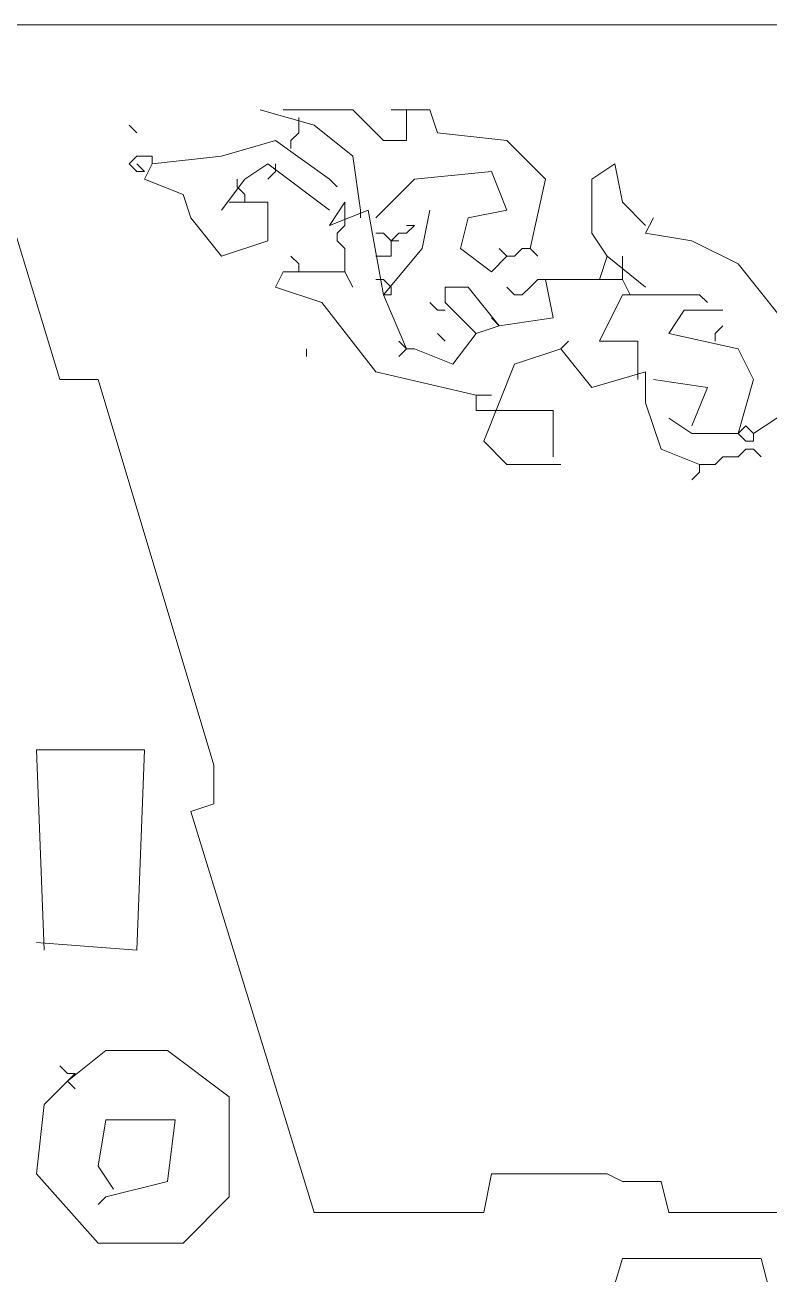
# Model space of a CAD drawing. Header units: millimetres. Extents: x -91 to 120, y -182 to 176.
# Drawn here: x -39.9 to -6.2, y 118.7 to 175.2 of the extents above; entities that cross this region are included whole.
import ezdxf

# ---------------------------------------------------------------- set-up
doc = ezdxf.new("R2010")
doc.units = ezdxf.units.MM
doc.header["$MEASUREMENT"] = 0
doc.layers.add('Katman 1', color=7, linetype='Continuous')

msp = doc.modelspace()

# ---------------------------------------------------------------- linework, layer by layer
at = {"layer": 'Katman 1', "lineweight": 9}
for points, knots in [([(18.1906, 125.6844), (18.1906, 125.6844), (17.4929, 126.7309), (17.4929, 126.7309), (17.4929, 126.7309), (17.4929, 126.7309), (19.5859, 133.0099), (19.5859, 133.0099), (19.5859, 133.0099), (19.5859, 133.0099), (21.3301, 139.6379), (21.3301, 139.6379), (21.3301, 139.6379), (21.3301, 139.6379), (20.2836, 140.3355), (20.2836, 140.3355), (20.2836, 140.3355), (20.2836, 140.3355), (25.865, 159.1727), (25.865, 159.1727), (25.865, 159.1727), (25.865, 159.1727), (27.6092, 159.5216), (27.6092, 159.5216), (27.6092, 159.5216), (27.6092, 159.5216), (32.1441, 175.2193), (32.1441, 175.2193), (32.1441, 175.2193), (32.1441, 175.2193), (-43.2048, 175.2193), (-43.2048, 175.2193), (-43.2048, 175.2193), (-43.2048, 175.2193), (-38.321, 159.1727), (-38.321, 159.1727), (-38.321, 159.1727), (-38.321, 159.1727), (-36.5769, 159.1727), (-36.5769, 159.1727), (-36.5769, 159.1727), (-36.5769, 159.1727), (-31.3443, 141.7309), (-31.3443, 141.7309), (-31.3443, 141.7309), (-31.3443, 141.7309), (-31.3443, 139.9867), (-31.3443, 139.9867), (-31.3443, 139.9867), (-31.3443, 139.9867), (-32.3908, 139.6379), (-32.3908, 139.6379), (-32.3908, 139.6379), (-32.3908, 139.6379), (-26.8094, 121.4983), (-26.8094, 121.4983), (-26.8094, 121.4983), (-26.8094, 121.4983), (-19.135, 121.4983), (-19.135, 121.4983), (-19.135, 121.4983), (-19.135, 121.4983), (-18.7862, 123.2425), (-18.7862, 123.2425), (-18.7862, 123.2425), (-18.7862, 123.2425), (-13.5536, 123.2425), (-13.5536, 123.2425), (-13.5536, 123.2425), (-13.5536, 123.2425), (-12.8559, 122.8937), (-12.8559, 122.8937), (-12.8559, 122.8937), (-12.8559, 122.8937), (-11.1117, 122.8937), (-11.1117, 122.8937), (-11.1117, 122.8937), (-11.1117, 122.8937), (-10.7629, 121.4983), (-10.7629, 121.4983), (-10.7629, 121.4983), (-10.7629, 121.4983), (-0.2978, 121.4983), (-0.2978, 121.4983), (-0.2978, 121.4983), (-0.2978, 121.4983), (0.051, 123.2425), (0.051, 123.2425), (0.051, 123.2425), (0.051, 123.2425), (3.1906, 123.2425), (3.1906, 123.2425), (3.1906, 123.2425), (3.1906, 123.2425), (5.6324, 122.8937), (5.6324, 122.8937), (5.6324, 122.8937), (5.6324, 122.8937), (7.7255, 122.8937), (7.7255, 122.8937), (7.7255, 122.8937), (7.7255, 122.8937), (8.4231, 121.4983), (8.4231, 121.4983), (8.4231, 121.4983), (8.4231, 121.4983), (16.0976, 121.8472), (16.0976, 121.8472), (16.0976, 121.8472), (16.0976, 121.8472), (17.4929, 126.0332), (17.4929, 126.0332)], [0, 0, 0, 0, 0.0344828, 0.0344828, 0.0344828, 0.0344828, 0.0689655, 0.0689655, 0.0689655, 0.0689655, 0.1034483, 0.1034483, 0.1034483, 0.1034483, 0.137931, 0.137931, 0.137931, 0.137931, 0.1724138, 0.1724138, 0.1724138, 0.1724138, 0.2068966, 0.2068966, 0.2068966, 0.2068966, 0.2413793, 0.2413793, 0.2413793, 0.2413793, 0.2758621, 0.2758621, 0.2758621, 0.2758621, 0.3103448, 0.3103448, 0.3103448, 0.3103448, 0.3448276, 0.3448276, 0.3448276, 0.3448276, 0.3793103, 0.3793103, 0.3793103, 0.3793103, 0.4137931, 0.4137931, 0.4137931, 0.4137931, 0.4482759, 0.4482759, 0.4482759, 0.4482759, 0.4827586, 0.4827586, 0.4827586, 0.4827586, 0.5172414, 0.5172414, 0.5172414, 0.5172414, 0.5517241, 0.5517241, 0.5517241, 0.5517241, 0.5862069, 0.5862069, 0.5862069, 0.5862069, 0.6206897, 0.6206897, 0.6206897, 0.6206897, 0.6551724, 0.6551724, 0.6551724, 0.6551724, 0.6896552, 0.6896552, 0.6896552, 0.6896552, 0.7241379, 0.7241379, 0.7241379, 0.7241379, 0.7586207, 0.7586207, 0.7586207, 0.7586207, 0.7931034, 0.7931034, 0.7931034, 0.7931034, 0.8275862, 0.8275862, 0.8275862, 0.8275862, 0.862069, 0.862069, 0.862069, 0.862069, 0.8965517, 0.8965517, 0.8965517, 0.8965517, 0.9310345, 0.9310345, 0.9310345, 0.9310345, 1, 1, 1, 1]), ([(-24.7164, 166.8472), (-24.7164, 166.8472), (-25.0652, 169.289), (-25.0652, 169.289), (-25.0652, 169.289), (-25.0652, 169.289), (-26.8094, 170.6844), (-26.8094, 170.6844), (-26.8094, 170.6844), (-26.8094, 170.6844), (-29.2513, 171.382), (-29.2513, 171.382)], [0, 0, 0, 0, 0.25, 0.25, 0.25, 0.25, 0.5, 0.5, 0.5, 0.5, 1, 1, 1, 1]), ([(-28.2048, 171.382), (-28.2048, 171.382), (-25.0652, 171.382), (-25.0652, 171.382), (-25.0652, 171.382), (-25.0652, 171.382), (-23.6699, 169.9867), (-23.6699, 169.9867), (-23.6699, 169.9867), (-23.6699, 169.9867), (-22.6234, 169.9867), (-22.6234, 169.9867), (-22.6234, 169.9867), (-22.6234, 169.9867), (-22.6234, 171.382), (-22.6234, 171.382)], [0, 0, 0, 0, 0.2, 0.2, 0.2, 0.2, 0.4, 0.4, 0.4, 0.4, 0.6, 0.6, 0.6, 0.6, 1, 1, 1, 1]), ([(-17.042, 165.103), (-17.042, 165.103), (-16.3443, 168.2425), (-16.3443, 168.2425), (-16.3443, 168.2425), (-16.3443, 168.2425), (-18.0885, 169.9867), (-18.0885, 169.9867), (-18.0885, 169.9867), (-18.0885, 169.9867), (-21.228, 170.3355), (-21.228, 170.3355), (-21.228, 170.3355), (-21.228, 170.3355), (-21.5769, 171.382), (-21.5769, 171.382), (-21.5769, 171.382), (-21.5769, 171.382), (-23.321, 171.382), (-23.321, 171.382)], [0, 0, 0, 0, 0.1666667, 0.1666667, 0.1666667, 0.1666667, 0.3333333, 0.3333333, 0.3333333, 0.3333333, 0.5, 0.5, 0.5, 0.5, 0.6666667, 0.6666667, 0.6666667, 0.6666667, 1, 1, 1, 1]), ([(-27.8559, 169.6378), (-27.8559, 169.6378), (-27.8559, 169.9867), (-27.8559, 169.9867), (-27.8559, 169.9867), (-27.8559, 169.9867), (-27.5071, 170.3355), (-27.5071, 170.3355), (-27.5071, 170.3355), (-27.5071, 170.3355), (-27.5071, 170.6844), (-27.5071, 170.6844)], [0, 0, 0, 0, 0.25, 0.25, 0.25, 0.25, 0.5, 0.5, 0.5, 0.5, 1, 1, 1, 1]), ([(-30.6466, 167.196), (-30.6466, 167.196), (-28.9024, 167.196), (-28.9024, 167.196), (-28.9024, 167.196), (-28.9024, 167.196), (-28.9024, 165.4518), (-28.9024, 165.4518), (-28.9024, 165.4518), (-28.9024, 165.4518), (-30.9955, 164.7541), (-30.9955, 164.7541), (-30.9955, 164.7541), (-30.9955, 164.7541), (-32.3908, 166.4983), (-32.3908, 166.4983), (-32.3908, 166.4983), (-32.3908, 166.4983), (-32.7396, 167.5448), (-32.7396, 167.5448), (-32.7396, 167.5448), (-32.7396, 167.5448), (-34.4838, 168.2425), (-34.4838, 168.2425), (-34.4838, 168.2425), (-34.4838, 168.2425), (-34.135, 168.9402), (-34.135, 168.9402), (-34.135, 168.9402), (-34.135, 168.9402), (-30.9955, 169.289), (-30.9955, 169.289), (-30.9955, 169.289), (-30.9955, 169.289), (-28.5536, 169.9867), (-28.5536, 169.9867), (-28.5536, 169.9867), (-28.5536, 169.9867), (-26.1118, 168.2425), (-26.1118, 168.2425), (-26.1118, 168.2425), (-26.1118, 168.2425), (-25.7629, 167.8937), (-25.7629, 167.8937)], [0, 0, 0, 0, 0.0833333, 0.0833333, 0.0833333, 0.0833333, 0.1666667, 0.1666667, 0.1666667, 0.1666667, 0.25, 0.25, 0.25, 0.25, 0.3333333, 0.3333333, 0.3333333, 0.3333333, 0.4166667, 0.4166667, 0.4166667, 0.4166667, 0.5, 0.5, 0.5, 0.5, 0.5833333, 0.5833333, 0.5833333, 0.5833333, 0.6666667, 0.6666667, 0.6666667, 0.6666667, 0.75, 0.75, 0.75, 0.75, 0.8333333, 0.8333333, 0.8333333, 0.8333333, 1, 1, 1, 1]), ([(-34.4838, 168.5913), (-34.4838, 168.5913), (-34.8327, 168.5913), (-34.8327, 168.5913), (-34.8327, 168.5913), (-34.8327, 168.5913), (-35.1815, 168.9402), (-35.1815, 168.9402), (-35.1815, 168.9402), (-35.1815, 168.9402), (-34.8327, 169.289), (-34.8327, 169.289), (-34.8327, 169.289), (-34.8327, 169.289), (-34.135, 169.289), (-34.135, 169.289), (-34.135, 169.289), (-34.135, 169.289), (-34.135, 168.9402), (-34.135, 168.9402)], [0, 0, 0, 0, 0.1666667, 0.1666667, 0.1666667, 0.1666667, 0.3333333, 0.3333333, 0.3333333, 0.3333333, 0.5, 0.5, 0.5, 0.5, 0.6666667, 0.6666667, 0.6666667, 0.6666667, 1, 1, 1, 1]), ([(-26.1118, 166.8472), (-26.1118, 166.8472), (-28.9024, 168.9402), (-28.9024, 168.9402), (-28.9024, 168.9402), (-28.9024, 168.9402), (-29.949, 168.2425), (-29.949, 168.2425), (-29.949, 168.2425), (-29.949, 168.2425), (-30.9955, 166.8472), (-30.9955, 166.8472)], [0, 0, 0, 0, 0.25, 0.25, 0.25, 0.25, 0.5, 0.5, 0.5, 0.5, 1, 1, 1, 1]), ([(-18.0885, 164.7541), (-18.0885, 164.7541), (-18.7862, 164.0565), (-18.7862, 164.0565), (-18.7862, 164.0565), (-18.7862, 164.0565), (-20.1815, 165.103), (-20.1815, 165.103), (-20.1815, 165.103), (-20.1815, 165.103), (-19.8327, 166.4983), (-19.8327, 166.4983), (-19.8327, 166.4983), (-19.8327, 166.4983), (-18.0885, 166.8472), (-18.0885, 166.8472), (-18.0885, 166.8472), (-18.0885, 166.8472), (-18.7862, 168.5913), (-18.7862, 168.5913), (-18.7862, 168.5913), (-18.7862, 168.5913), (-22.2745, 168.2425), (-22.2745, 168.2425), (-22.2745, 168.2425), (-22.2745, 168.2425), (-24.0187, 166.4983), (-24.0187, 166.4983)], [0, 0, 0, 0, 0.125, 0.125, 0.125, 0.125, 0.25, 0.25, 0.25, 0.25, 0.375, 0.375, 0.375, 0.375, 0.5, 0.5, 0.5, 0.5, 0.625, 0.625, 0.625, 0.625, 0.75, 0.75, 0.75, 0.75, 1, 1, 1, 1]), ([(-13.5536, 164.7541), (-13.5536, 164.7541), (-14.2513, 165.8006), (-14.2513, 165.8006), (-14.2513, 165.8006), (-14.2513, 165.8006), (-14.2513, 168.2425), (-14.2513, 168.2425), (-14.2513, 168.2425), (-14.2513, 168.2425), (-13.2048, 168.9402), (-13.2048, 168.9402), (-13.2048, 168.9402), (-13.2048, 168.9402), (-12.8559, 167.196), (-12.8559, 167.196), (-12.8559, 167.196), (-12.8559, 167.196), (-11.8094, 166.1495), (-11.8094, 166.1495)], [0, 0, 0, 0, 0.1666667, 0.1666667, 0.1666667, 0.1666667, 0.3333333, 0.3333333, 0.3333333, 0.3333333, 0.5, 0.5, 0.5, 0.5, 0.6666667, 0.6666667, 0.6666667, 0.6666667, 1, 1, 1, 1]), ([(-29.949, 167.196), (-29.949, 167.196), (-29.949, 167.5448), (-29.949, 167.5448), (-29.949, 167.5448), (-29.949, 167.5448), (-30.2978, 167.8937), (-30.2978, 167.8937)], [0, 0, 0, 0, 0.3333333, 0.3333333, 0.3333333, 0.3333333, 1, 1, 1, 1]), ([(-23.6699, 163.01), (-23.6699, 163.01), (-24.3676, 166.8472), (-24.3676, 166.8472), (-24.3676, 166.8472), (-24.3676, 166.8472), (-26.1118, 166.1495), (-26.1118, 166.1495), (-26.1118, 166.1495), (-26.1118, 166.1495), (-25.4141, 167.196), (-25.4141, 167.196), (-25.4141, 167.196), (-25.4141, 167.196), (-25.4141, 166.4983), (-25.4141, 166.4983)], [0, 0, 0, 0, 0.2, 0.2, 0.2, 0.2, 0.4, 0.4, 0.4, 0.4, 0.6, 0.6, 0.6, 0.6, 1, 1, 1, 1]), ([(-22.6234, 160.5681), (-22.6234, 160.5681), (-23.6699, 163.01), (-23.6699, 163.01), (-23.6699, 163.01), (-23.6699, 163.01), (-21.9257, 165.103), (-21.9257, 165.103), (-21.9257, 165.103), (-21.9257, 165.103), (-21.5769, 166.8472), (-21.5769, 166.8472)], [0, 0, 0, 0, 0.25, 0.25, 0.25, 0.25, 0.5, 0.5, 0.5, 0.5, 1, 1, 1, 1]), ([(-25.4141, 164.0565), (-25.4141, 164.0565), (-25.4141, 165.103), (-25.4141, 165.103), (-25.4141, 165.103), (-25.4141, 165.103), (-25.7629, 165.4518), (-25.7629, 165.4518), (-25.7629, 165.4518), (-25.7629, 165.4518), (-25.7629, 165.8006), (-25.7629, 165.8006), (-25.7629, 165.8006), (-25.7629, 165.8006), (-25.4141, 166.1495), (-25.4141, 166.1495), (-25.4141, 166.1495), (-25.4141, 166.1495), (-25.4141, 166.4983), (-25.4141, 166.4983)], [0, 0, 0, 0, 0.1666667, 0.1666667, 0.1666667, 0.1666667, 0.3333333, 0.3333333, 0.3333333, 0.3333333, 0.5, 0.5, 0.5, 0.5, 0.6666667, 0.6666667, 0.6666667, 0.6666667, 1, 1, 1, 1]), ([(-24.0187, 164.7541), (-24.0187, 164.7541), (-23.321, 164.7541), (-23.321, 164.7541), (-23.321, 164.7541), (-23.321, 164.7541), (-23.321, 165.4518), (-23.321, 165.4518), (-23.321, 165.4518), (-23.321, 165.4518), (-22.9722, 165.8006), (-22.9722, 165.8006), (-22.9722, 165.8006), (-22.9722, 165.8006), (-22.6234, 165.8006), (-22.6234, 165.8006), (-22.6234, 165.8006), (-22.6234, 165.8006), (-22.2745, 166.1495), (-22.2745, 166.1495), (-22.2745, 166.1495), (-22.2745, 166.1495), (-22.6234, 166.1495), (-22.6234, 166.1495)], [0, 0, 0, 0, 0.1428571, 0.1428571, 0.1428571, 0.1428571, 0.2857143, 0.2857143, 0.2857143, 0.2857143, 0.4285714, 0.4285714, 0.4285714, 0.4285714, 0.5714286, 0.5714286, 0.5714286, 0.5714286, 0.7142857, 0.7142857, 0.7142857, 0.7142857, 1, 1, 1, 1]), ([(-4.135, 162.6611), (-4.135, 162.6611), (-4.8327, 160.9169), (-4.8327, 160.9169), (-4.8327, 160.9169), (-4.8327, 160.9169), (-7.6234, 164.4053), (-7.6234, 164.4053), (-7.6234, 164.4053), (-7.6234, 164.4053), (-9.7164, 165.4518), (-9.7164, 165.4518), (-9.7164, 165.4518), (-9.7164, 165.4518), (-11.8094, 165.8006), (-11.8094, 165.8006), (-11.8094, 165.8006), (-11.8094, 165.8006), (-11.4606, 166.4983), (-11.4606, 166.4983)], [0, 0, 0, 0, 0.1666667, 0.1666667, 0.1666667, 0.1666667, 0.3333333, 0.3333333, 0.3333333, 0.3333333, 0.5, 0.5, 0.5, 0.5, 0.6666667, 0.6666667, 0.6666667, 0.6666667, 1, 1, 1, 1]), ([(-23.321, 165.4518), (-23.321, 165.4518), (-23.6699, 165.8006), (-23.6699, 165.8006), (-23.6699, 165.8006), (-23.6699, 165.8006), (-24.0187, 165.8006), (-24.0187, 165.8006)], [0, 0, 0, 0, 0.3333333, 0.3333333, 0.3333333, 0.3333333, 1, 1, 1, 1]), ([(-18.0885, 164.7541), (-18.0885, 164.7541), (-17.7397, 164.7541), (-17.7397, 164.7541), (-17.7397, 164.7541), (-17.7397, 164.7541), (-17.3908, 165.103), (-17.3908, 165.103), (-17.3908, 165.103), (-17.3908, 165.103), (-17.042, 165.103), (-17.042, 165.103), (-17.042, 165.103), (-17.042, 165.103), (-16.6931, 164.7541), (-16.6931, 164.7541)], [0, 0, 0, 0, 0.2, 0.2, 0.2, 0.2, 0.4, 0.4, 0.4, 0.4, 0.6, 0.6, 0.6, 0.6, 1, 1, 1, 1]), ([(-27.5071, 164.0565), (-27.5071, 164.0565), (-27.5071, 164.4053), (-27.5071, 164.4053), (-27.5071, 164.4053), (-27.5071, 164.4053), (-27.8559, 164.7541), (-27.8559, 164.7541)], [0, 0, 0, 0, 0.3333333, 0.3333333, 0.3333333, 0.3333333, 1, 1, 1, 1]), ([(-11.8094, 163.3588), (-11.8094, 163.3588), (-13.5536, 164.7541), (-13.5536, 164.7541), (-13.5536, 164.7541), (-13.5536, 164.7541), (-13.9024, 163.7076), (-13.9024, 163.7076)], [0, 0, 0, 0, 0.3333333, 0.3333333, 0.3333333, 0.3333333, 1, 1, 1, 1]), ([(-19.4838, 158.4751), (-19.4838, 158.4751), (-24.0187, 159.5216), (-24.0187, 159.5216), (-24.0187, 159.5216), (-24.0187, 159.5216), (-26.4606, 162.6611), (-26.4606, 162.6611), (-26.4606, 162.6611), (-26.4606, 162.6611), (-28.5536, 163.3588), (-28.5536, 163.3588), (-28.5536, 163.3588), (-28.5536, 163.3588), (-28.2048, 164.0565), (-28.2048, 164.0565), (-28.2048, 164.0565), (-28.2048, 164.0565), (-25.4141, 164.0565), (-25.4141, 164.0565), (-25.4141, 164.0565), (-25.4141, 164.0565), (-25.0652, 163.3588), (-25.0652, 163.3588)], [0, 0, 0, 0, 0.1428571, 0.1428571, 0.1428571, 0.1428571, 0.2857143, 0.2857143, 0.2857143, 0.2857143, 0.4285714, 0.4285714, 0.4285714, 0.4285714, 0.5714286, 0.5714286, 0.5714286, 0.5714286, 0.7142857, 0.7142857, 0.7142857, 0.7142857, 1, 1, 1, 1]), ([(-23.321, 163.3588), (-23.321, 163.3588), (-23.6699, 163.7076), (-23.6699, 163.7076), (-23.6699, 163.7076), (-23.6699, 163.7076), (-24.0187, 163.7076), (-24.0187, 163.7076)], [0, 0, 0, 0, 0.3333333, 0.3333333, 0.3333333, 0.3333333, 1, 1, 1, 1]), ([(-23.6699, 163.01), (-23.6699, 163.01), (-23.321, 163.01), (-23.321, 163.01), (-23.321, 163.01), (-23.321, 163.01), (-23.321, 163.3588), (-23.321, 163.3588)], [0, 0, 0, 0, 0.3333333, 0.3333333, 0.3333333, 0.3333333, 1, 1, 1, 1]), ([(-22.6234, 160.5681), (-22.6234, 160.5681), (-22.2745, 160.5681), (-22.2745, 160.5681), (-22.2745, 160.5681), (-22.2745, 160.5681), (-20.5304, 159.8704), (-20.5304, 159.8704), (-20.5304, 159.8704), (-20.5304, 159.8704), (-19.4838, 161.2658), (-19.4838, 161.2658), (-19.4838, 161.2658), (-19.4838, 161.2658), (-20.8792, 162.6611), (-20.8792, 162.6611), (-20.8792, 162.6611), (-20.8792, 162.6611), (-20.8792, 163.3588), (-20.8792, 163.3588), (-20.8792, 163.3588), (-20.8792, 163.3588), (-19.8327, 163.3588), (-19.8327, 163.3588), (-19.8327, 163.3588), (-19.8327, 163.3588), (-18.4373, 161.6146), (-18.4373, 161.6146), (-18.4373, 161.6146), (-18.4373, 161.6146), (-19.4838, 161.2658), (-19.4838, 161.2658)], [0, 0, 0, 0, 0.1111111, 0.1111111, 0.1111111, 0.1111111, 0.2222222, 0.2222222, 0.2222222, 0.2222222, 0.3333333, 0.3333333, 0.3333333, 0.3333333, 0.4444444, 0.4444444, 0.4444444, 0.4444444, 0.5555556, 0.5555556, 0.5555556, 0.5555556, 0.6666667, 0.6666667, 0.6666667, 0.6666667, 0.7777778, 0.7777778, 0.7777778, 0.7777778, 1, 1, 1, 1]), ([(-18.4373, 161.6146), (-18.4373, 161.6146), (-15.9955, 161.9634), (-15.9955, 161.9634), (-15.9955, 161.9634), (-15.9955, 161.9634), (-16.3443, 163.7076), (-16.3443, 163.7076), (-16.3443, 163.7076), (-16.3443, 163.7076), (-12.8559, 163.7076), (-12.8559, 163.7076), (-12.8559, 163.7076), (-12.8559, 163.7076), (-12.5071, 163.01), (-12.5071, 163.01)], [0, 0, 0, 0, 0.2, 0.2, 0.2, 0.2, 0.4, 0.4, 0.4, 0.4, 0.6, 0.6, 0.6, 0.6, 1, 1, 1, 1]), ([(-16.3443, 163.7076), (-16.3443, 163.7076), (-16.6931, 163.7076), (-16.6931, 163.7076), (-16.6931, 163.7076), (-16.6931, 163.7076), (-17.042, 163.3588), (-17.042, 163.3588), (-17.042, 163.3588), (-17.042, 163.3588), (-17.3908, 163.01), (-17.3908, 163.01), (-17.3908, 163.01), (-17.3908, 163.01), (-17.7397, 163.01), (-17.7397, 163.01), (-17.7397, 163.01), (-17.7397, 163.01), (-18.0885, 163.3588), (-18.0885, 163.3588)], [0, 0, 0, 0, 0.1666667, 0.1666667, 0.1666667, 0.1666667, 0.3333333, 0.3333333, 0.3333333, 0.3333333, 0.5, 0.5, 0.5, 0.5, 0.6666667, 0.6666667, 0.6666667, 0.6666667, 1, 1, 1, 1]), ([(-12.1583, 159.5216), (-12.1583, 159.5216), (-12.1583, 160.9169), (-12.1583, 160.9169), (-12.1583, 160.9169), (-12.1583, 160.9169), (-13.9024, 160.9169), (-13.9024, 160.9169), (-13.9024, 160.9169), (-13.9024, 160.9169), (-12.8559, 163.01), (-12.8559, 163.01), (-12.8559, 163.01), (-12.8559, 163.01), (-9.3676, 163.01), (-9.3676, 163.01), (-9.3676, 163.01), (-9.3676, 163.01), (-9.0187, 162.6611), (-9.0187, 162.6611)], [0, 0, 0, 0, 0.1666667, 0.1666667, 0.1666667, 0.1666667, 0.3333333, 0.3333333, 0.3333333, 0.3333333, 0.5, 0.5, 0.5, 0.5, 0.6666667, 0.6666667, 0.6666667, 0.6666667, 1, 1, 1, 1]), ([(-20.8792, 162.3123), (-20.8792, 162.3123), (-21.228, 162.3123), (-21.228, 162.3123), (-21.228, 162.3123), (-21.228, 162.3123), (-21.5769, 162.6611), (-21.5769, 162.6611)], [0, 0, 0, 0, 0.3333333, 0.3333333, 0.3333333, 0.3333333, 1, 1, 1, 1]), ([(-7.6234, 156.7309), (-7.6234, 156.7309), (-6.9257, 159.1727), (-6.9257, 159.1727), (-6.9257, 159.1727), (-6.9257, 159.1727), (-7.6234, 160.5681), (-7.6234, 160.5681), (-7.6234, 160.5681), (-7.6234, 160.5681), (-10.7629, 161.2658), (-10.7629, 161.2658), (-10.7629, 161.2658), (-10.7629, 161.2658), (-10.0652, 162.3123), (-10.0652, 162.3123), (-10.0652, 162.3123), (-10.0652, 162.3123), (-8.3211, 162.3123), (-8.3211, 162.3123)], [0, 0, 0, 0, 0.1666667, 0.1666667, 0.1666667, 0.1666667, 0.3333333, 0.3333333, 0.3333333, 0.3333333, 0.5, 0.5, 0.5, 0.5, 0.6666667, 0.6666667, 0.6666667, 0.6666667, 1, 1, 1, 1]), ([(-8.6699, 160.9169), (-8.6699, 160.9169), (-8.6699, 161.2658), (-8.6699, 161.2658), (-8.6699, 161.2658), (-8.6699, 161.2658), (-8.3211, 161.6146), (-8.3211, 161.6146)], [0, 0, 0, 0, 0.3333333, 0.3333333, 0.3333333, 0.3333333, 1, 1, 1, 1]), ([(-6.9257, 156.7309), (-6.9257, 156.7309), (-5.8792, 157.4286), (-5.8792, 157.4286), (-5.8792, 157.4286), (-5.8792, 157.4286), (-5.5303, 158.1262), (-5.5303, 158.1262), (-5.5303, 158.1262), (-5.5303, 158.1262), (-4.135, 158.1262), (-4.135, 158.1262), (-4.135, 158.1262), (-4.135, 158.1262), (-1.6931, 155.6844), (-1.6931, 155.6844), (-1.6931, 155.6844), (-1.6931, 155.6844), (1.0975, 156.382), (1.0975, 156.382), (1.0975, 156.382), (1.0975, 156.382), (1.4464, 159.5216), (1.4464, 159.5216), (1.4464, 159.5216), (1.4464, 159.5216), (-0.9955, 159.1727), (-0.9955, 159.1727), (-0.9955, 159.1727), (-0.9955, 159.1727), (-0.2978, 157.4286), (-0.2978, 157.4286), (-0.2978, 157.4286), (-0.2978, 157.4286), (-2.3908, 157.4286), (-2.3908, 157.4286), (-2.3908, 157.4286), (-2.3908, 157.4286), (-3.0885, 160.5681), (-3.0885, 160.5681), (-3.0885, 160.5681), (-3.0885, 160.5681), (-0.9955, 161.2658), (-0.9955, 161.2658), (-0.9955, 161.2658), (-0.9955, 161.2658), (-0.6466, 160.9169), (-0.6466, 160.9169)], [0, 0, 0, 0, 0.0769231, 0.0769231, 0.0769231, 0.0769231, 0.1538462, 0.1538462, 0.1538462, 0.1538462, 0.2307692, 0.2307692, 0.2307692, 0.2307692, 0.3076923, 0.3076923, 0.3076923, 0.3076923, 0.3846154, 0.3846154, 0.3846154, 0.3846154, 0.4615385, 0.4615385, 0.4615385, 0.4615385, 0.5384615, 0.5384615, 0.5384615, 0.5384615, 0.6153846, 0.6153846, 0.6153846, 0.6153846, 0.6923077, 0.6923077, 0.6923077, 0.6923077, 0.7692308, 0.7692308, 0.7692308, 0.7692308, 0.8461538, 0.8461538, 0.8461538, 0.8461538, 1, 1, 1, 1]), ([(-9.3676, 155.3355), (-9.3676, 155.3355), (-11.1117, 156.0332), (-11.1117, 156.0332), (-11.1117, 156.0332), (-11.1117, 156.0332), (-11.8094, 158.1262), (-11.8094, 158.1262), (-11.8094, 158.1262), (-11.8094, 158.1262), (-11.8094, 159.5216), (-11.8094, 159.5216), (-11.8094, 159.5216), (-11.8094, 159.5216), (-14.2513, 158.8239), (-14.2513, 158.8239), (-14.2513, 158.8239), (-14.2513, 158.8239), (-15.6466, 160.5681), (-15.6466, 160.5681), (-15.6466, 160.5681), (-15.6466, 160.5681), (-17.7397, 159.8704), (-17.7397, 159.8704), (-17.7397, 159.8704), (-17.7397, 159.8704), (-19.135, 156.382), (-19.135, 156.382), (-19.135, 156.382), (-19.135, 156.382), (-18.0885, 155.3355), (-18.0885, 155.3355), (-18.0885, 155.3355), (-18.0885, 155.3355), (-15.6466, 155.3355), (-15.6466, 155.3355)], [0, 0, 0, 0, 0.1, 0.1, 0.1, 0.1, 0.2, 0.2, 0.2, 0.2, 0.3, 0.3, 0.3, 0.3, 0.4, 0.4, 0.4, 0.4, 0.5, 0.5, 0.5, 0.5, 0.6, 0.6, 0.6, 0.6, 0.7, 0.7, 0.7, 0.7, 0.8, 0.8, 0.8, 0.8, 1, 1, 1, 1]), ([(-9.7164, 157.0797), (-9.7164, 157.0797), (-9.0187, 158.8239), (-9.0187, 158.8239), (-9.0187, 158.8239), (-9.0187, 158.8239), (-11.4606, 159.1727), (-11.4606, 159.1727)], [0, 0, 0, 0, 0.3333333, 0.3333333, 0.3333333, 0.3333333, 1, 1, 1, 1]), ([(-19.135, 157.7774), (-19.135, 157.7774), (-19.4838, 157.7774), (-19.4838, 157.7774), (-19.4838, 157.7774), (-19.4838, 157.7774), (-19.4838, 158.4751), (-19.4838, 158.4751), (-19.4838, 158.4751), (-19.4838, 158.4751), (-18.7862, 158.4751), (-18.7862, 158.4751)], [0, 0, 0, 0, 0.25, 0.25, 0.25, 0.25, 0.5, 0.5, 0.5, 0.5, 1, 1, 1, 1]), ([(-15.9955, 155.6844), (-15.9955, 155.6844), (-15.9955, 157.7774), (-15.9955, 157.7774), (-15.9955, 157.7774), (-15.9955, 157.7774), (-18.7862, 157.7774), (-18.7862, 157.7774)], [0, 0, 0, 0, 0.3333333, 0.3333333, 0.3333333, 0.3333333, 1, 1, 1, 1]), ([(-7.6234, 156.7309), (-7.6234, 156.7309), (-9.7164, 156.7309), (-9.7164, 156.7309), (-9.7164, 156.7309), (-9.7164, 156.7309), (-10.7629, 157.4286), (-10.7629, 157.4286)], [0, 0, 0, 0, 0.3333333, 0.3333333, 0.3333333, 0.3333333, 1, 1, 1, 1]), ([(-7.6234, 156.7309), (-7.6234, 156.7309), (-7.2745, 157.0797), (-7.2745, 157.0797), (-7.2745, 157.0797), (-7.2745, 157.0797), (-6.9257, 156.7309), (-6.9257, 156.7309), (-6.9257, 156.7309), (-6.9257, 156.7309), (-6.9257, 156.382), (-6.9257, 156.382), (-6.9257, 156.382), (-6.9257, 156.382), (-7.2745, 156.382), (-7.2745, 156.382), (-7.2745, 156.382), (-7.2745, 156.382), (-7.6234, 156.7309), (-7.6234, 156.7309)], [0, 0, 0, 0, 0.1666667, 0.1666667, 0.1666667, 0.1666667, 0.3333333, 0.3333333, 0.3333333, 0.3333333, 0.5, 0.5, 0.5, 0.5, 0.6666667, 0.6666667, 0.6666667, 0.6666667, 1, 1, 1, 1]), ([(-9.3676, 155.3355), (-9.3676, 155.3355), (-8.6699, 155.3355), (-8.6699, 155.3355), (-8.6699, 155.3355), (-8.6699, 155.3355), (-8.3211, 155.6844), (-8.3211, 155.6844), (-8.3211, 155.6844), (-8.3211, 155.6844), (-7.6234, 155.6844), (-7.6234, 155.6844), (-7.6234, 155.6844), (-7.6234, 155.6844), (-7.2745, 156.0332), (-7.2745, 156.0332), (-7.2745, 156.0332), (-7.2745, 156.0332), (-6.9257, 156.0332), (-6.9257, 156.0332), (-6.9257, 156.0332), (-6.9257, 156.0332), (-6.5769, 155.6844), (-6.5769, 155.6844)], [0, 0, 0, 0, 0.1428571, 0.1428571, 0.1428571, 0.1428571, 0.2857143, 0.2857143, 0.2857143, 0.2857143, 0.4285714, 0.4285714, 0.4285714, 0.4285714, 0.5714286, 0.5714286, 0.5714286, 0.5714286, 0.7142857, 0.7142857, 0.7142857, 0.7142857, 1, 1, 1, 1]), ([(-9.3676, 155.3355), (-9.3676, 155.3355), (-9.3676, 154.9867), (-9.3676, 154.9867), (-9.3676, 154.9867), (-9.3676, 154.9867), (-9.7164, 154.6379), (-9.7164, 154.6379)], [0, 0, 0, 0, 0.3333333, 0.3333333, 0.3333333, 0.3333333, 1, 1, 1, 1]), ([(-39.0187, 133.3588), (-39.0187, 133.3588), (-39.3676, 142.4285), (-39.3676, 142.4285), (-39.3676, 142.4285), (-39.3676, 142.4285), (-34.4838, 142.4285), (-34.4838, 142.4285), (-34.4838, 142.4285), (-34.4838, 142.4285), (-34.8327, 133.3588), (-34.8327, 133.3588), (-34.8327, 133.3588), (-34.8327, 133.3588), (-39.3676, 133.7076), (-39.3676, 133.7076)], [0, 0, 0, 0, 0.2, 0.2, 0.2, 0.2, 0.4, 0.4, 0.4, 0.4, 0.6, 0.6, 0.6, 0.6, 1, 1, 1, 1]), ([(-37.9722, 127.4286), (-37.9722, 127.4286), (-36.228, 128.8239), (-36.228, 128.8239), (-36.228, 128.8239), (-36.228, 128.8239), (-33.4373, 128.8239), (-33.4373, 128.8239), (-33.4373, 128.8239), (-33.4373, 128.8239), (-30.6466, 126.7309), (-30.6466, 126.7309), (-30.6466, 126.7309), (-30.6466, 126.7309), (-30.6466, 122.196), (-30.6466, 122.196), (-30.6466, 122.196), (-30.6466, 122.196), (-32.7396, 120.103), (-32.7396, 120.103), (-32.7396, 120.103), (-32.7396, 120.103), (-36.5769, 120.103), (-36.5769, 120.103), (-36.5769, 120.103), (-36.5769, 120.103), (-39.3676, 123.2425), (-39.3676, 123.2425), (-39.3676, 123.2425), (-39.3676, 123.2425), (-39.0187, 126.382), (-39.0187, 126.382), (-39.0187, 126.382), (-39.0187, 126.382), (-37.9722, 127.4286), (-37.9722, 127.4286), (-37.9722, 127.4286), (-37.9722, 127.4286), (-37.6234, 127.0797), (-37.6234, 127.0797)], [0, 0, 0, 0, 0.0909091, 0.0909091, 0.0909091, 0.0909091, 0.1818182, 0.1818182, 0.1818182, 0.1818182, 0.2727273, 0.2727273, 0.2727273, 0.2727273, 0.3636364, 0.3636364, 0.3636364, 0.3636364, 0.4545455, 0.4545455, 0.4545455, 0.4545455, 0.5454545, 0.5454545, 0.5454545, 0.5454545, 0.6363636, 0.6363636, 0.6363636, 0.6363636, 0.7272727, 0.7272727, 0.7272727, 0.7272727, 0.8181818, 0.8181818, 0.8181818, 0.8181818, 1, 1, 1, 1]), ([(-37.9722, 127.4286), (-37.9722, 127.4286), (-37.6234, 127.7774), (-37.6234, 127.7774), (-37.6234, 127.7774), (-37.6234, 127.7774), (-37.9722, 127.7774), (-37.9722, 127.7774)], [0, 0, 0, 0, 0.3333333, 0.3333333, 0.3333333, 0.3333333, 1, 1, 1, 1]), ([(-35.8792, 122.5448), (-35.8792, 122.5448), (-36.5769, 123.5913), (-36.5769, 123.5913), (-36.5769, 123.5913), (-36.5769, 123.5913), (-36.228, 125.6844), (-36.228, 125.6844), (-36.228, 125.6844), (-36.228, 125.6844), (-33.0885, 125.6844), (-33.0885, 125.6844), (-33.0885, 125.6844), (-33.0885, 125.6844), (-33.4373, 122.8937), (-33.4373, 122.8937), (-33.4373, 122.8937), (-33.4373, 122.8937), (-36.228, 122.196), (-36.228, 122.196), (-36.228, 122.196), (-36.228, 122.196), (-36.5769, 121.8472), (-36.5769, 121.8472)], [0, 0, 0, 0, 0.1428571, 0.1428571, 0.1428571, 0.1428571, 0.2857143, 0.2857143, 0.2857143, 0.2857143, 0.4285714, 0.4285714, 0.4285714, 0.4285714, 0.5714286, 0.5714286, 0.5714286, 0.5714286, 0.7142857, 0.7142857, 0.7142857, 0.7142857, 1, 1, 1, 1]), ([(-25.4141, 83.4751), (-25.4141, 83.4751), (-20.1815, 101.2658), (-20.1815, 101.2658), (-20.1815, 101.2658), (-20.1815, 101.2658), (-19.135, 101.2658), (-19.135, 101.2658), (-19.135, 101.2658), (-19.135, 101.2658), (-18.4373, 100.9169), (-18.4373, 100.9169), (-18.4373, 100.9169), (-18.4373, 100.9169), (-12.8559, 119.4053), (-12.8559, 119.4053), (-12.8559, 119.4053), (-12.8559, 119.4053), (-6.5769, 119.4053), (-6.5769, 119.4053), (-6.5769, 119.4053), (-6.5769, 119.4053), (-6.228, 118.01), (-6.228, 118.01), (-6.228, 118.01), (-6.228, 118.01), (1.4464, 118.01), (1.4464, 118.01), (1.4464, 118.01), (1.4464, 118.01), (1.4464, 119.4053), (1.4464, 119.4053), (1.4464, 119.4053), (1.4464, 119.4053), (12.2604, 119.4053), (12.2604, 119.4053), (12.2604, 119.4053), (12.2604, 119.4053), (12.6092, 118.01), (12.6092, 118.01), (12.6092, 118.01), (12.6092, 118.01), (20.2836, 118.01), (20.2836, 118.01), (20.2836, 118.01), (20.2836, 118.01), (20.2836, 119.4053), (20.2836, 119.4053), (20.2836, 119.4053), (20.2836, 119.4053), (26.9115, 119.4053), (26.9115, 119.4053), (26.9115, 119.4053), (26.9115, 119.4053), (32.4929, 100.9169), (32.4929, 100.9169), (32.4929, 100.9169), (32.4929, 100.9169), (34.2371, 101.2658), (34.2371, 101.2658), (34.2371, 101.2658), (34.2371, 101.2658), (39.4697, 83.8239), (39.4697, 83.8239), (39.4697, 83.8239), (39.4697, 83.8239), (39.1208, 82.0797), (39.1208, 82.0797), (39.1208, 82.0797), (39.1208, 82.0797), (38.4231, 81.7309), (38.4231, 81.7309), (38.4231, 81.7309), (38.4231, 81.7309), (42.958, 65.6844), (42.958, 65.6844), (42.958, 65.6844), (42.958, 65.6844), (-28.9024, 65.6844), (-28.9024, 65.6844), (-28.9024, 65.6844), (-28.9024, 65.6844), (-24.3676, 81.7309), (-24.3676, 81.7309), (-24.3676, 81.7309), (-24.3676, 81.7309), (-25.7629, 82.0797), (-25.7629, 82.0797), (-25.7629, 82.0797), (-25.7629, 82.0797), (-25.0652, 83.4751), (-25.0652, 83.4751), (-25.0652, 83.4751), (-25.0652, 83.4751), (-24.7164, 83.1262), (-24.7164, 83.1262)], [0, 0, 0, 0, 0.04, 0.04, 0.04, 0.04, 0.08, 0.08, 0.08, 0.08, 0.12, 0.12, 0.12, 0.12, 0.16, 0.16, 0.16, 0.16, 0.2, 0.2, 0.2, 0.2, 0.24, 0.24, 0.24, 0.24, 0.28, 0.28, 0.28, 0.28, 0.32, 0.32, 0.32, 0.32, 0.36, 0.36, 0.36, 0.36, 0.4, 0.4, 0.4, 0.4, 0.44, 0.44, 0.44, 0.44, 0.48, 0.48, 0.48, 0.48, 0.52, 0.52, 0.52, 0.52, 0.56, 0.56, 0.56, 0.56, 0.6, 0.6, 0.6, 0.6, 0.64, 0.64, 0.64, 0.64, 0.68, 0.68, 0.68, 0.68, 0.72, 0.72, 0.72, 0.72, 0.76, 0.76, 0.76, 0.76, 0.8, 0.8, 0.8, 0.8, 0.84, 0.84, 0.84, 0.84, 0.88, 0.88, 0.88, 0.88, 0.92, 0.92, 0.92, 0.92, 1, 1, 1, 1])]:
    msp.add_open_spline(points, degree=3, knots=knots, dxfattribs=at)
for points in [[(-34.8327, 170.3355), (-34.8327, 170.3355), (-35.1815, 170.6844), (-35.1815, 170.6844)], [(-27.5071, 170.6844), (-27.5071, 170.6844), (-27.5071, 171.0332), (-27.5071, 171.0332)], [(-34.4838, 168.5913), (-34.4838, 168.5913), (-34.8327, 168.9402), (-34.8327, 168.9402)], [(-28.5536, 168.5913), (-28.5536, 168.5913), (-28.9024, 168.2425), (-28.9024, 168.2425)], [(-28.5536, 168.5913), (-28.5536, 168.5913), (-28.5536, 168.9402), (-28.5536, 168.9402)], [(-30.2978, 167.8937), (-30.2978, 167.8937), (-30.2978, 168.2425), (-30.2978, 168.2425)], [(-24.7164, 166.8472), (-24.7164, 166.8472), (-24.7164, 166.4983), (-24.7164, 166.4983)], [(-23.321, 165.4518), (-23.321, 165.4518), (-22.9722, 165.4518), (-22.9722, 165.4518)], [(-18.0885, 164.7541), (-18.0885, 164.7541), (-18.4373, 165.103), (-18.4373, 165.103)], [(-12.8559, 164.4053), (-12.8559, 164.4053), (-12.8559, 164.7541), (-12.8559, 164.7541)], [(-12.8559, 163.7076), (-12.8559, 163.7076), (-12.8559, 164.4053), (-12.8559, 164.4053)], [(-18.4373, 161.6146), (-18.4373, 161.6146), (-18.7862, 161.9634), (-18.7862, 161.9634)], [(-20.8792, 160.9169), (-20.8792, 160.9169), (-21.228, 161.2658), (-21.228, 161.2658)], [(-27.1583, 160.2192), (-27.1583, 160.2192), (-27.1583, 160.5681), (-27.1583, 160.5681)], [(-22.6234, 160.5681), (-22.6234, 160.5681), (-22.9722, 160.9169), (-22.9722, 160.9169)], [(-22.6234, 160.5681), (-22.6234, 160.5681), (-22.9722, 160.2192), (-22.9722, 160.2192)], [(-15.6466, 160.5681), (-15.6466, 160.5681), (-15.2978, 160.9169), (-15.2978, 160.9169)], [(-12.1583, 159.5216), (-12.1583, 159.5216), (-12.1583, 159.1727), (-12.1583, 159.1727)], [(-18.7862, 157.7774), (-18.7862, 157.7774), (-19.135, 157.7774), (-19.135, 157.7774)], [(-37.9722, 127.7774), (-37.9722, 127.7774), (-38.321, 128.1262), (-38.321, 128.1262)]]:
    msp.add_open_spline(points, degree=3, dxfattribs=at)

doc.saveas('drawing.dxf')
